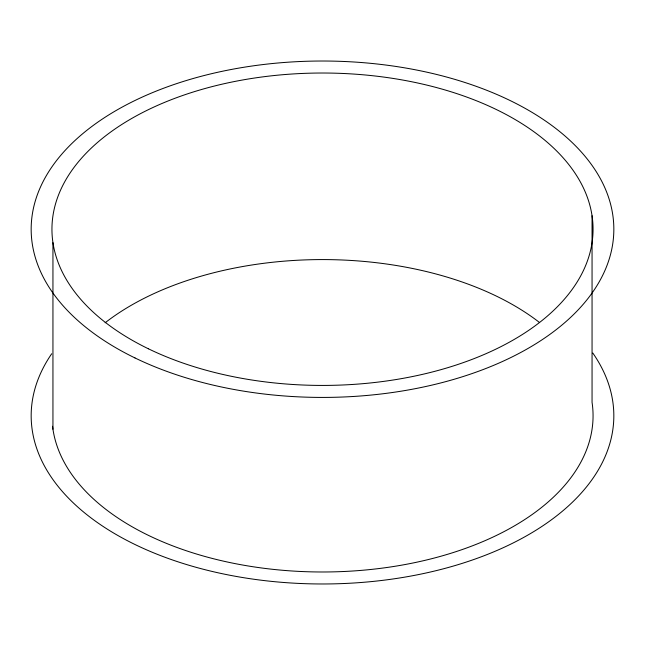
<?xml version="1.0" encoding="UTF-8"?>
<svg xmlns="http://www.w3.org/2000/svg" width="645" height="645" viewBox="0 0 645 645"><rect width="100%" height="100%" fill="white"/><g stroke="black" fill="none" stroke-linecap="round" stroke-linejoin="round"><path stroke-width="0.97" d="M592.054 215.769L592.054 402.327A270.553 156.203 0 0 1 343.237 571.526A270.553 156.203 0 0 1 52.559 426.272M52.946 242.673L52.946 429.231M592.795 353.025A291.33 168.2 0 0 1 323.185 583.975A291.33 168.2 0 0 1 51.697 353.758M105.143 322.766A270.553 156.203 0 0 1 539.139 322.21M135.007 357.959A291.33 168.2 0 0 0 609.356 258.597A291.33 168.2 0 0 0 223.146 71.103A291.33 168.2 0 0 0 135.007 357.959M148.374 348.776A270.553 156.203 0 0 0 588.893 256.508A270.553 156.203 0 0 0 230.233 82.383A270.553 156.203 0 0 0 148.374 348.776"/></g></svg>
